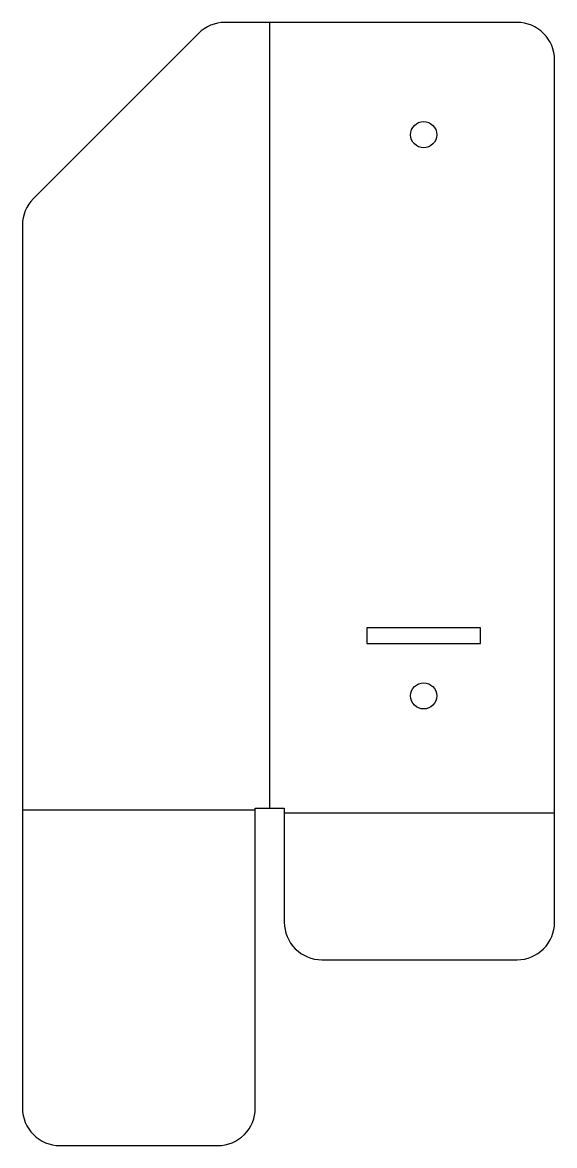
# Model space of a CAD drawing. Extents: x -31 to 40, y -98 to 52.
import ezdxf

# ---------------------------------------------------------------- set-up
doc = ezdxf.new("R2010")
doc.units = 0

msp = doc.modelspace()

# ---------------------------------------------------------------- linework, layer by layer
at = {"layer": '1'}
msp.add_lwpolyline([(40, 47.5, 0.414214), (35, 52.5), (-4.07, 52.5, 0.198912), (-7.6, 51.04), (-29.68, 28.96, 0.198912), (-31.14, 25.43), (-31.14, -92.59, 0.414214), (-26.14, -97.59), (-5.01, -97.59, 0.414214), (-0.01, -92.59), (-0.01, -52.5), (3.87, -52.5), (3.87, -67.76, 0.414214), (8.87, -72.76), (35, -72.76, 0.414214), (40, -67.76)], format="xyb", close=True, dxfattribs=at)
msp.add_lwpolyline([(30.1, -28.4), (14.9, -28.4), (14.9, -30.5), (30.1, -30.5)], close=True, dxfattribs=at)
for centre in [(22.5, 37.5), (22.5, -37.5)]:
    msp.add_circle(centre, 1.75, dxfattribs=at)
at = {"layer": '2'}
for p, q in [((1.93, -52.5), (1.93, 52.5)), ((-31.14, -52.72), (-0.01, -52.72)), ((3.87, -53.15), (40, -53.15))]:
    msp.add_line(p, q, dxfattribs=at)

doc.saveas('drawing.dxf')
